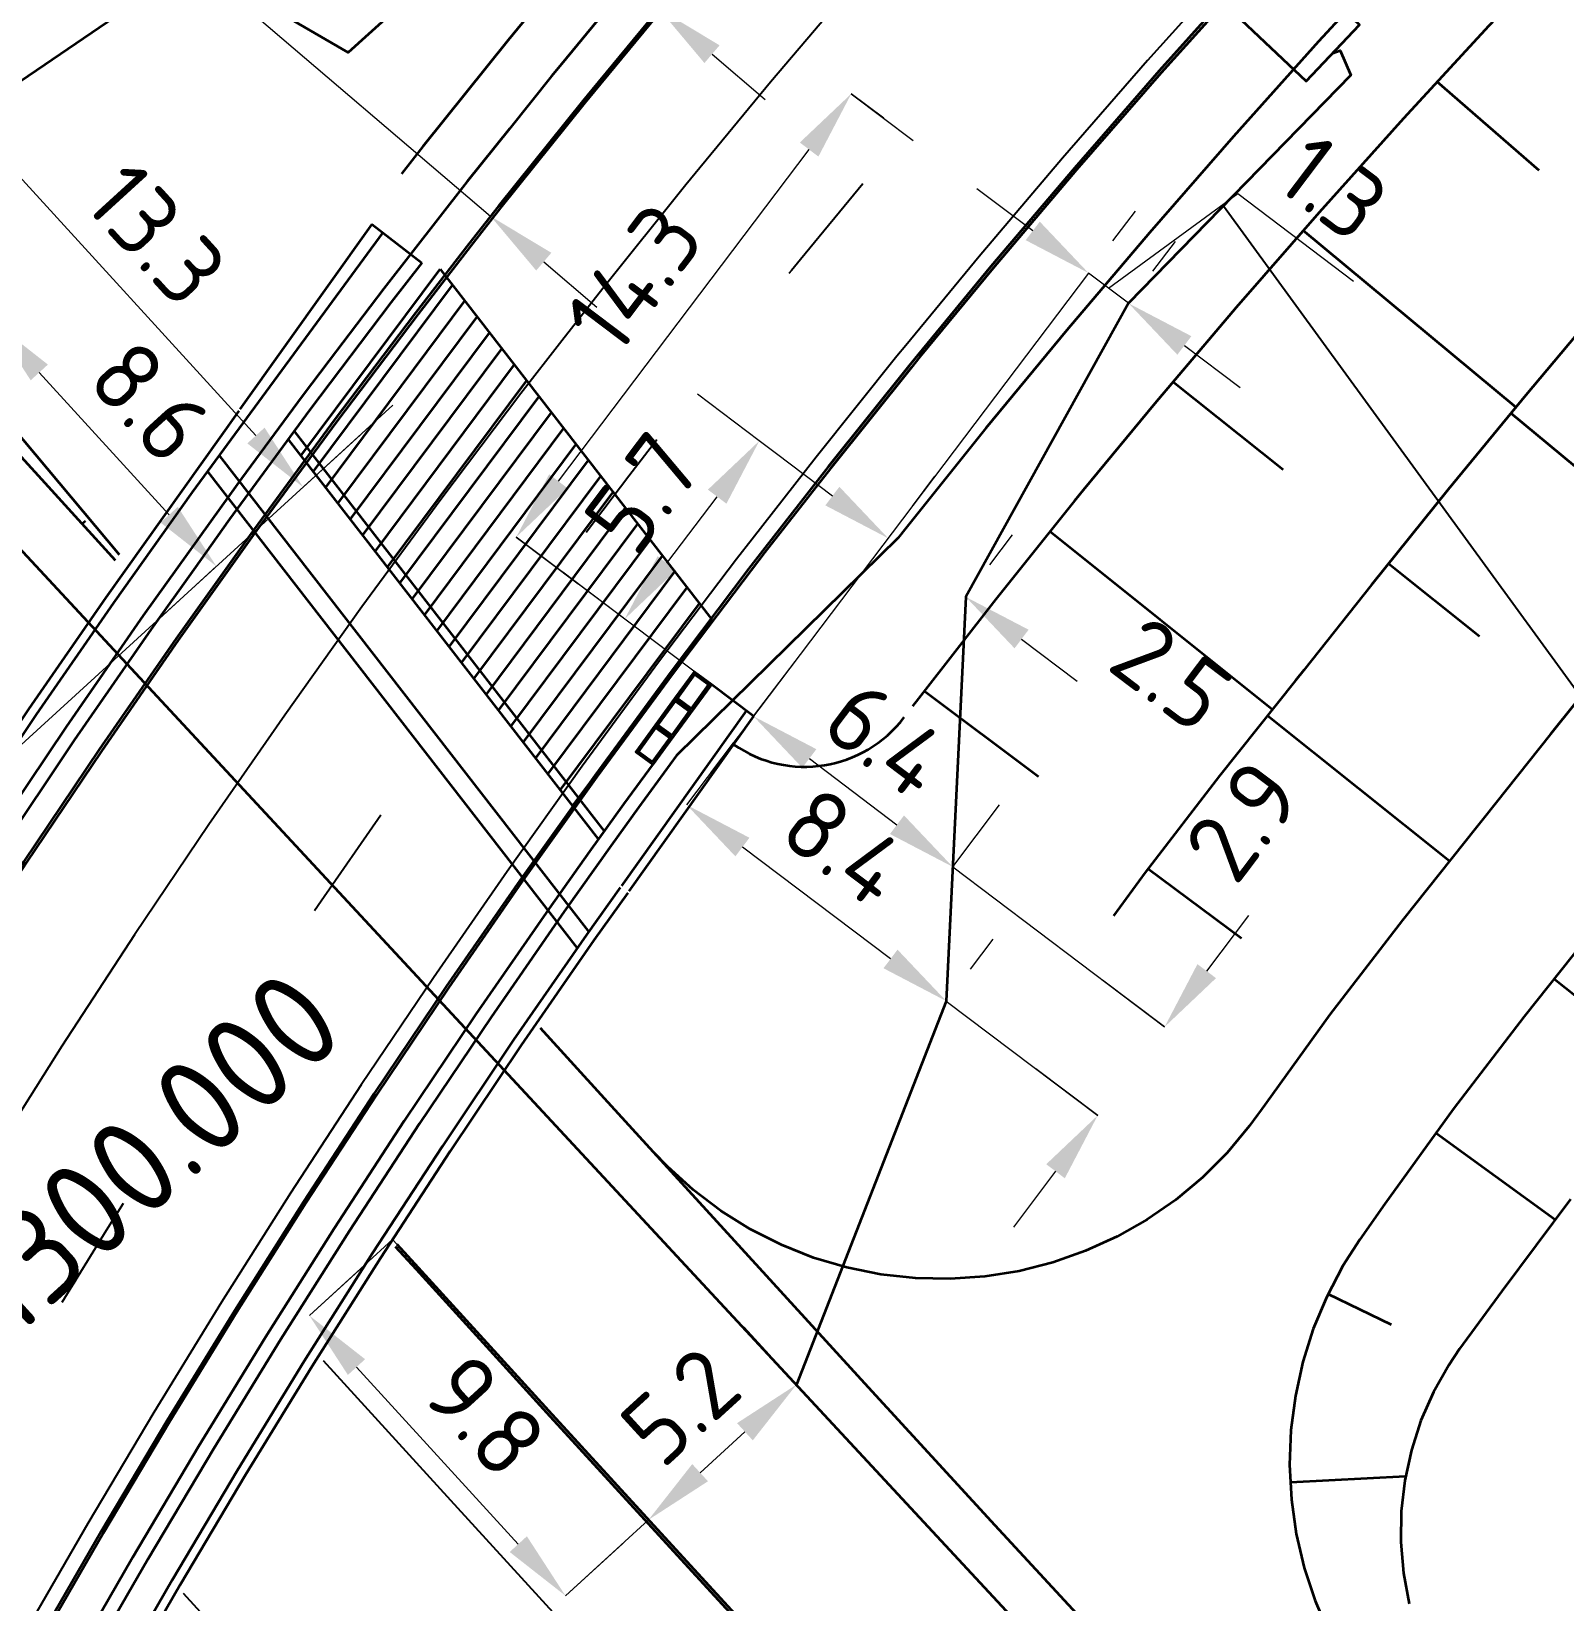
# Model space of a CAD drawing. Header units: metres. Extents: x 134219 to 139178, y 438661 to 444352.
# Drawn here: x 135279.14 to 135318.62, y 443385.47 to 443425.9 of the extents above; entities that cross this region are included whole.
import ezdxf

# ---------------------------------------------------------------- set-up
doc = ezdxf.new("R2010")
doc.units = ezdxf.units.M
doc.linetypes.add('13strp', pattern=[4, 1, -3])
doc.linetypes.add('39strp', pattern=[12, 3, -9])
doc.layers.get('DEFPOINTS').update_dxf_attribs({"color": 193})
for name, color, linetype, lineweight in [('N-WE-KL-ET_LS_OV_KABEL-G', 10, 'KL-LS-OV-N', 35), ('N-WE-KL-ET_LS_OV_KABEL-M', 7, 'Continuous', 18), ('N-WE-KL-ET_MANTELBUIS-G', 10, 'Continuous', 35), ('Utd-geleiderail-nw', 8, 'glm a2ee v014$0$f2m40080', 35), ('Utd-ondergr-nw', 8, '13strp', 35), ('X-XX-AL-AANPIJLING-S', 7, 'Continuous', 25)]:
    doc.layers.add(name, color=color, linetype=linetype, lineweight=lineweight)
doc.layers.add('Utd-weg-nw', color=8, linetype='Continuous')
doc.styles.add('alm a2ee v011$0$rtw_iso', font='NLCS-ISO.ttf')
doc.styles.add('NLCS_18', font='NLCS-ISO.ttf', dxfattribs={"height": 1.8})
doc.linetypes.add('glm a2ee v014$0$f2m40080', pattern='A,2,-1,[160,RTW.shx,S=0.5,R=0,X=0,Y=0],-1', length=4)
doc.linetypes.add('KL-LS-OV-N', pattern='A,4,-1,[103,NLCS.SHX,S=0.75,R=0,X=0,Y=0],-1,4,-1.5,["0V",Standard,S=1,R=0,X=0,Y=-0.5],-3', length=14.5)
doc.dimstyles.new('NLCS_t18_pijl_Dimension_l3_h1', dxfattribs={"dimtxt": 1.8, "dimasz": 1.8, "dimexe": 2, "dimexo": 2, "dimgap": 0.7, "dimtad": 1, "dimdec": 1, "dimzin": 0, "dimdsep": 46, "dimtxsty": 'NLCS_18', "dimcen": 2.5, "dimdle": 2, "dimclrd": 256, "dimclre": 256, "dimclrt": 256, "dimadec": 1, "dimazin": 0, "dimtfac": 1, "dimtdec": 1, "dimtofl": 0, "dimtmove": 1, "dimatfit": 0, "dimfxl": 0, "dimtolj": 1, "dimtzin": 0, "dimlwd": 18, "dimlwe": 18, "dimarcsym": 0})

# ---------------------------------------------------------------- blocks, each defined once
blk = doc.blocks.new('*D544')
at = {"layer": 'DEFPOINTS', "color": 0, "transparency": 16777216}
for p in [(135297.735, 443408.267), (135302.864, 443404.391), (135302.864, 443404.391)]:
    blk.add_point(p, dxfattribs=at)
at = {"layer": 'N-WE-KL-ET_LS_OV_KABEL-M', "lineweight": 18, "transparency": 16777216}
for p, q in [((135297.735, 443408.267), (135298.941, 443409.862)), ((135302.864, 443404.391), (135304.07, 443405.987))]:
    blk.add_line(p, q, dxfattribs=at)
at = {"layer": 'N-WE-KL-ET_LS_OV_KABEL-M', "linetype": 'Continuous', "lineweight": 18, "transparency": 16777216}
blk.add_line((135299.171, 443407.182), (135301.428, 443405.476), dxfattribs=at)
at = {"layer": 'N-WE-KL-ET_LS_OV_KABEL-M', "transparency": 16777216}
for points in [[(135299.352, 443407.421), (135298.99, 443406.942), (135297.735, 443408.267)], [(135301.609, 443405.715), (135301.247, 443405.237), (135302.864, 443404.391)]]:
    blk.add_solid(points, dxfattribs=at)
at = {"layer": 'N-WE-KL-ET_LS_OV_KABEL-M', "transparency": 16777216, "insert": (135301.158, 443407.686), "char_height": 1.8, "attachment_point": 5, "rotation": 322.9249, "style": 'NLCS_18'}
blk.add_mtext('\\A1;6.4', dxfattribs=at)
blk = doc.blocks.new('*D545')
at = {"layer": 'DEFPOINTS', "color": 0, "transparency": 16777216}
for p in [(135308.319, 443400.269), (135306.596, 443397.989), (135306.596, 443397.989)]:
    blk.add_point(p, dxfattribs=at)
at = {"layer": 'N-WE-KL-ET_LS_OV_KABEL-M', "linetype": 'Continuous', "lineweight": 18, "transparency": 16777216}
for p, q in [((135309.404, 443401.705), (135310.489, 443403.142)), ((135305.51, 443396.552), (135304.425, 443395.116))]:
    blk.add_line(p, q, dxfattribs=at)
at = {"layer": 'N-WE-KL-ET_LS_OV_KABEL-M', "lineweight": 18, "transparency": 16777216}
for p, q in [((135308.319, 443400.269), (135306.723, 443401.475)), ((135306.596, 443397.989), (135305, 443399.194))]:
    blk.add_line(p, q, dxfattribs=at)
at = {"layer": 'N-WE-KL-ET_LS_OV_KABEL-M', "transparency": 16777216}
for points in [[(135309.165, 443401.886), (135309.643, 443401.525), (135308.319, 443400.269)], [(135305.271, 443396.733), (135305.75, 443396.372), (135306.596, 443397.989)]]:
    blk.add_solid(points, dxfattribs=at)
at = {"layer": 'N-WE-KL-ET_LS_OV_KABEL-M', "transparency": 16777216, "insert": (135310.326, 443405.58), "char_height": 1.8, "attachment_point": 5, "rotation": 52.9249, "style": 'NLCS_18'}
blk.add_mtext('\\A1;2.9', dxfattribs=at)
blk = doc.blocks.new('*D546')
at = {"layer": 'DEFPOINTS', "color": 0, "transparency": 16777216}
for p in [(135296.012, 443405.986, 8.039), (135296.012, 443405.986), (135302.698, 443400.934, 8.039)]:
    blk.add_point(p, dxfattribs=at)
at = {"layer": 'N-WE-KL-ET_LS_OV_KABEL-M', "lineweight": 18, "transparency": 16777216}
for p, q in [((135296.635, 443406.811), (135297.217, 443407.582)), ((135303.321, 443401.759), (135303.903, 443402.529))]:
    blk.add_line(p, q, dxfattribs=at)
at = {"layer": 'N-WE-KL-ET_LS_OV_KABEL-M', "linetype": 'Continuous', "lineweight": 18, "transparency": 16777216}
blk.add_line((135301.262, 443402.019), (135297.448, 443404.901), dxfattribs=at)
at = {"layer": 'N-WE-KL-ET_LS_OV_KABEL-M', "transparency": 16777216}
for points in [[(135297.629, 443405.14), (135297.267, 443404.661), (135296.012, 443405.986)], [(135301.442, 443402.258), (135301.081, 443401.78), (135302.698, 443400.934)]]:
    blk.add_solid(points, dxfattribs=at)
at = {"layer": 'N-WE-KL-ET_LS_OV_KABEL-M', "transparency": 16777216, "insert": (135300.083, 443404.915), "char_height": 1.8, "attachment_point": 5, "rotation": 322.9249, "style": 'NLCS_18'}
blk.add_mtext('\\A1;8.4', dxfattribs=at)
blk = doc.blocks.new('*D547')
at = {"layer": 'DEFPOINTS', "color": 0, "transparency": 16777216}
for p in [(135301.2, 443412.853, 8.039), (135301.2, 443412.853), (135303.2, 443411.342, 8.039)]:
    blk.add_point(p, dxfattribs=at)
at = {"layer": 'N-WE-KL-ET_LS_OV_KABEL-M', "linetype": 'Continuous', "lineweight": 18, "transparency": 16777216}
for p, q in [((135299.764, 443413.938), (135298.328, 443415.023)), ((135304.636, 443410.257), (135306.072, 443409.172))]:
    blk.add_line(p, q, dxfattribs=at)
at = {"layer": 'N-WE-KL-ET_LS_OV_KABEL-M', "lineweight": 18, "transparency": 16777216}
for p, q in [((135301.824, 443413.678), (135302.406, 443414.449)), ((135303.823, 443412.168), (135304.405, 443412.938))]:
    blk.add_line(p, q, dxfattribs=at)
at = {"layer": 'N-WE-KL-ET_LS_OV_KABEL-M', "transparency": 16777216}
for points in [[(135299.945, 443414.178), (135299.583, 443413.699), (135301.2, 443412.853)], [(135304.817, 443410.497), (135304.455, 443410.018), (135303.2, 443411.342)]]:
    blk.add_solid(points, dxfattribs=at)
at = {"layer": 'N-WE-KL-ET_LS_OV_KABEL-M', "transparency": 16777216, "insert": (135308.489, 443409.351), "char_height": 1.8, "attachment_point": 5, "rotation": 322.9249, "style": 'NLCS_18'}
blk.add_mtext('\\A1;2.5', dxfattribs=at)
blk = doc.blocks.new('*D548')
at = {"layer": 'DEFPOINTS', "color": 0, "transparency": 16777216}
for p in [(135297.883, 443415.36), (135297.883, 443415.36), (135294.418, 443410.773)]:
    blk.add_point(p, dxfattribs=at)
at = {"layer": 'N-WE-KL-ET_LS_OV_KABEL-M', "lineweight": 18, "transparency": 16777216}
for p, q in [((135297.883, 443415.36), (135296.288, 443416.565)), ((135294.418, 443410.773), (135292.822, 443411.979))]:
    blk.add_line(p, q, dxfattribs=at)
at = {"layer": 'N-WE-KL-ET_LS_OV_KABEL-M', "linetype": 'Continuous', "lineweight": 18, "transparency": 16777216}
blk.add_line((135295.503, 443412.209), (135296.798, 443413.923), dxfattribs=at)
at = {"layer": 'N-WE-KL-ET_LS_OV_KABEL-M', "transparency": 16777216}
for points in [[(135296.559, 443414.104), (135297.037, 443413.743), (135297.883, 443415.36)], [(135295.264, 443412.39), (135295.742, 443412.028), (135294.418, 443410.773)]]:
    blk.add_solid(points, dxfattribs=at)
at = {"layer": 'N-WE-KL-ET_LS_OV_KABEL-M', "transparency": 16777216, "insert": (135294.873, 443414.03), "char_height": 1.8, "attachment_point": 5, "rotation": 52.9249, "style": 'NLCS_18'}
blk.add_mtext('\\A1;5.7', dxfattribs=at)
blk = doc.blocks.new('*D549')
at = {"layer": 'DEFPOINTS', "color": 0, "transparency": 16777216}
for p in [(135300.251, 443424.298), (135300.251, 443424.298), (135291.625, 443412.883)]:
    blk.add_point(p, dxfattribs=at)
at = {"layer": 'N-WE-KL-ET_LS_OV_KABEL-M', "lineweight": 18, "transparency": 16777216}
for p, q in [((135300.251, 443424.298), (135301.847, 443423.093)), ((135291.625, 443412.883), (135293.221, 443411.677))]:
    blk.add_line(p, q, dxfattribs=at)
at = {"layer": 'N-WE-KL-ET_LS_OV_KABEL-M', "linetype": 'Continuous', "lineweight": 18, "transparency": 16777216}
blk.add_line((135292.711, 443414.319), (135299.166, 443422.862), dxfattribs=at)
at = {"layer": 'N-WE-KL-ET_LS_OV_KABEL-M', "transparency": 16777216}
for points in [[(135298.926, 443423.043), (135299.405, 443422.681), (135300.251, 443424.298)], [(135292.471, 443414.5), (135292.95, 443414.138), (135291.625, 443412.883)]]:
    blk.add_solid(points, dxfattribs=at)
at = {"layer": 'N-WE-KL-ET_LS_OV_KABEL-M', "transparency": 16777216, "insert": (135294.662, 443419.555), "char_height": 1.8, "attachment_point": 5, "rotation": 52.9249, "style": 'NLCS_18'}
blk.add_mtext('\\A1;14.3', dxfattribs=at)
blk = doc.blocks.new('*D550')
at = {"layer": 'DEFPOINTS', "color": 0, "transparency": 16777216}
for p in [(135306.36, 443419.682, 8.039), (135306.36, 443419.682), (135307.392, 443418.902, 8.039)]:
    blk.add_point(p, dxfattribs=at)
at = {"layer": 'N-WE-KL-ET_LS_OV_KABEL-M', "linetype": 'Continuous', "lineweight": 18, "transparency": 16777216}
for p, q in [((135304.924, 443420.767), (135303.488, 443421.852)), ((135306.876, 443419.292), (135310.203, 443421.729)), ((135310.203, 443421.729), (135313.187, 443419.474)), ((135307.392, 443418.902), (135306.36, 443419.682)), ((135308.828, 443417.817), (135310.265, 443416.732))]:
    blk.add_line(p, q, dxfattribs=at)
at = {"layer": 'N-WE-KL-ET_LS_OV_KABEL-M', "lineweight": 18, "transparency": 16777216}
for p, q in [((135306.984, 443420.507), (135307.566, 443421.278)), ((135308.016, 443419.727), (135308.598, 443420.498))]:
    blk.add_line(p, q, dxfattribs=at)
at = {"layer": 'N-WE-KL-ET_LS_OV_KABEL-M', "transparency": 16777216}
for points in [[(135305.105, 443421.006), (135304.743, 443420.528), (135306.36, 443419.682)], [(135309.009, 443418.056), (135308.648, 443417.578), (135307.392, 443418.902)]]:
    blk.add_solid(points, dxfattribs=at)
at = {"layer": 'N-WE-KL-ET_LS_OV_KABEL-M', "transparency": 16777216, "insert": (135312.66, 443421.878), "char_height": 1.8, "attachment_point": 5, "rotation": 322.9249, "style": 'NLCS_18'}
blk.add_mtext('\\A1;1.3', dxfattribs=at)
blk = doc.blocks.new('*D561')
at = {"layer": 'DEFPOINTS', "color": 0, "transparency": 16777216}
for p in [(135298.841, 443391.059, 8.152), (135295.029, 443387.576, 8.152), (135295.029, 443387.576)]:
    blk.add_point(p, dxfattribs=at)
at = {"layer": 'N-WE-KL-ET_LS_OV_KABEL-M', "lineweight": 18, "transparency": 16777216}
for p, q in [((135298.135, 443391.832), (135297.492, 443392.535)), ((135294.323, 443388.349), (135293.68, 443389.052))]:
    blk.add_line(p, q, dxfattribs=at)
at = {"layer": 'N-WE-KL-ET_LS_OV_KABEL-M', "linetype": 'Continuous', "lineweight": 18, "transparency": 16777216}
blk.add_line((135297.512, 443389.845), (135296.358, 443388.79), dxfattribs=at)
at = {"layer": 'N-WE-KL-ET_LS_OV_KABEL-M', "transparency": 16777216}
for points in [[(135297.31, 443390.066), (135297.715, 443389.623), (135298.841, 443391.059)], [(135296.156, 443389.012), (135296.561, 443388.569), (135295.029, 443387.576)]]:
    blk.add_solid(points, dxfattribs=at)
at = {"layer": 'N-WE-KL-ET_LS_OV_KABEL-M', "transparency": 16777216, "insert": (135295.856, 443390.498), "char_height": 1.8, "attachment_point": 5, "rotation": 42.421, "style": 'NLCS_18'}
blk.add_mtext('\\A1;5.2', dxfattribs=at)
blk = doc.blocks.new('*D562')
at = {"layer": 'DEFPOINTS', "color": 0, "transparency": 16777216}
for p in [(135286.296, 443392.838), (135292.891, 443385.622), (135292.891, 443385.622)]:
    blk.add_point(p, dxfattribs=at)
at = {"layer": 'N-WE-KL-ET_LS_OV_KABEL-M', "lineweight": 18, "transparency": 16777216}
for p, q in [((135286.296, 443392.838), (135287.773, 443394.187)), ((135292.891, 443385.622), (135294.367, 443386.971))]:
    blk.add_line(p, q, dxfattribs=at)
at = {"layer": 'N-WE-KL-ET_LS_OV_KABEL-M', "linetype": 'Continuous', "lineweight": 18, "transparency": 16777216}
blk.add_line((135287.511, 443391.509), (135291.677, 443386.95), dxfattribs=at)
at = {"layer": 'N-WE-KL-ET_LS_OV_KABEL-M', "transparency": 16777216}
for points in [[(135287.732, 443391.712), (135287.289, 443391.307), (135286.296, 443392.838)], [(135291.898, 443387.153), (135291.455, 443386.748), (135292.891, 443385.622)]]:
    blk.add_solid(points, dxfattribs=at)
at = {"layer": 'N-WE-KL-ET_LS_OV_KABEL-M', "transparency": 16777216, "insert": (135290.827, 443390.252), "char_height": 1.8, "attachment_point": 5, "rotation": 312.421, "style": 'NLCS_18'}
blk.add_mtext('\\A1;9.8', dxfattribs=at)
blk = doc.blocks.new('*D213')
at = {"layer": 'DEFPOINTS', "color": 0, "transparency": 16777216}
for p in [(135291.824, 443429.453, 8.104), (135295.296, 443426.487, 8.104), (135295.296, 443426.487)]:
    blk.add_point(p, dxfattribs=at)
at = {"layer": 'N-WE-KL-ET_LS_OV_KABEL-M', "linetype": 'Continuous', "lineweight": 18, "transparency": 16777216}
for p, q in [((135290.456, 443430.622), (135289.087, 443431.791)), ((135296.665, 443425.318), (135298.034, 443424.149))]:
    blk.add_line(p, q, dxfattribs=at)
at = {"layer": 'N-WE-KL-ET_LS_OV_KABEL-M', "lineweight": 18, "transparency": 16777216}
for p, q in [((135292.501, 443430.245), (135293.123, 443430.974)), ((135295.973, 443427.279), (135296.595, 443428.008))]:
    blk.add_line(p, q, dxfattribs=at)
at = {"layer": 'N-WE-KL-ET_LS_OV_KABEL-M', "transparency": 16777216}
for points in [[(135290.651, 443430.85), (135290.261, 443430.394), (135291.824, 443429.453)], [(135296.86, 443425.546), (135296.47, 443425.09), (135295.296, 443426.487)]]:
    blk.add_solid(points, dxfattribs=at)
at = {"layer": 'N-WE-KL-ET_LS_OV_KABEL-M', "transparency": 16777216, "insert": (135288.686, 443434.238), "char_height": 1.8, "attachment_point": 5, "rotation": 319.4954, "style": 'NLCS_18'}
blk.add_mtext('\\A1;4.6', dxfattribs=at)
blk = doc.blocks.new('*D214')
at = {"layer": 'DEFPOINTS', "color": 0, "transparency": 16777216}
for p in [(135283.329, 443427.666, 8.104), (135290.964, 443421.144, 8.104), (135290.964, 443421.144)]:
    blk.add_point(p, dxfattribs=at)
at = {"layer": 'N-WE-KL-ET_LS_OV_KABEL-M', "linetype": 'Continuous', "lineweight": 18, "transparency": 16777216}
for p, q in [((135276.71, 443433.32), (135283.329, 443427.666)), ((135281.96, 443428.835), (135280.591, 443430.004)), ((135283.329, 443427.666), (135290.964, 443421.144)), ((135292.333, 443419.974), (135293.702, 443418.805))]:
    blk.add_line(p, q, dxfattribs=at)
at = {"layer": 'N-WE-KL-ET_LS_OV_KABEL-M', "lineweight": 18, "transparency": 16777216}
for p, q in [((135284.005, 443428.458), (135284.628, 443429.187)), ((135291.641, 443421.936), (135292.263, 443422.664))]:
    blk.add_line(p, q, dxfattribs=at)
at = {"layer": 'N-WE-KL-ET_LS_OV_KABEL-M', "transparency": 16777216}
for points in [[(135282.155, 443429.063), (135281.765, 443428.607), (135283.329, 443427.666)], [(135292.528, 443420.203), (135292.138, 443419.746), (135290.964, 443421.144)]]:
    blk.add_solid(points, dxfattribs=at)
at = {"layer": 'N-WE-KL-ET_LS_OV_KABEL-M', "transparency": 16777216, "insert": (135279.65, 443432.913), "char_height": 1.8, "attachment_point": 5, "rotation": 319.4954, "style": 'NLCS_18'}
blk.add_mtext('\\A1;10.0', dxfattribs=at)
blk = doc.blocks.new('*D218')
at = {"layer": 'DEFPOINTS', "color": 0, "transparency": 16777216}
for p in [(135277.157, 443423.999), (135277.157, 443423.999), (135286.135, 443414.169)]:
    blk.add_point(p, dxfattribs=at)
at = {"layer": 'N-WE-KL-ET_LS_OV_KABEL-M', "lineweight": 18, "transparency": 16777216}
for p, q in [((135277.157, 443423.999), (135275.68, 443422.65)), ((135286.135, 443414.169), (135287.612, 443415.517))]:
    blk.add_line(p, q, dxfattribs=at)
at = {"layer": 'N-WE-KL-ET_LS_OV_KABEL-M', "linetype": 'Continuous', "lineweight": 18, "transparency": 16777216}
blk.add_line((135284.921, 443415.498), (135278.371, 443422.67), dxfattribs=at)
at = {"layer": 'N-WE-KL-ET_LS_OV_KABEL-M', "transparency": 16777216}
for points in [[(135278.593, 443422.872), (135278.15, 443422.468), (135277.157, 443423.999)], [(135285.143, 443415.7), (135284.7, 443415.295), (135286.135, 443414.169)]]:
    blk.add_solid(points, dxfattribs=at)
at = {"layer": 'N-WE-KL-ET_LS_OV_KABEL-M', "transparency": 16777216, "insert": (135282.354, 443420.681), "char_height": 1.8, "attachment_point": 5, "rotation": 312.4047, "style": 'NLCS_18'}
blk.add_mtext('\\A1;13.3', dxfattribs=at)
blk = doc.blocks.new('*D220')
at = {"layer": 'DEFPOINTS', "color": 0, "transparency": 16777216}
for p in [(135278.129, 443418.452), (135278.129, 443418.452), (135283.903, 443412.13)]:
    blk.add_point(p, dxfattribs=at)
at = {"layer": 'N-WE-KL-ET_LS_OV_KABEL-M', "lineweight": 18, "transparency": 16777216}
for p, q in [((135278.129, 443418.452), (135276.652, 443417.103)), ((135283.903, 443412.13), (135282.426, 443410.781))]:
    blk.add_line(p, q, dxfattribs=at)
at = {"layer": 'N-WE-KL-ET_LS_OV_KABEL-M', "linetype": 'Continuous', "lineweight": 18, "transparency": 16777216}
blk.add_line((135282.689, 443413.459), (135279.343, 443417.123), dxfattribs=at)
at = {"layer": 'N-WE-KL-ET_LS_OV_KABEL-M', "transparency": 16777216}
for points in [[(135279.564, 443417.325), (135279.121, 443416.92), (135278.129, 443418.452)], [(135282.91, 443413.661), (135282.467, 443413.256), (135283.903, 443412.13)]]:
    blk.add_solid(points, dxfattribs=at)
at = {"layer": 'N-WE-KL-ET_LS_OV_KABEL-M', "transparency": 16777216, "insert": (135282.197, 443416.37), "char_height": 1.8, "attachment_point": 5, "rotation": 312.4047, "style": 'NLCS_18'}
blk.add_mtext('\\A1;8.6', dxfattribs=at)

msp = doc.modelspace()

# ---------------------------------------------------------------- linework, layer by layer
at = {"layer": 'N-WE-KL-ET_LS_OV_KABEL-G', "flags": 128}
msp.add_lwpolyline([(135137.716, 443561.064), (135145.778, 443551.185), (135171.106, 443525.502), (135184.337, 443511.159), (135208.161, 443486.076), (135226.755, 443465.817), (135245.69, 443445.653), (135260.539, 443429.783), (135270.331, 443419.034), (135273.401, 443419.458), (135275.562, 443416.107), (135315.614, 443372.982), (135324.303, 443365.552), (135329.776, 443361.208), (135339.952, 443350.762), (135352.874, 443337.283), (135358.679, 443331.247), (135366.623, 443323.695), (135376.424, 443314.545), (135387.865, 443304.349), (135402.01, 443292.438), (135415.459, 443281.65), (135429.709, 443270.851), (135443.327, 443261.303), (135463.956, 443246.918), (135473.517, 443239.231), (135479.738, 443235.112), (135525.989, 443204.277), (135528.772, 443203.137), (135530.48, 443206.523)], dxfattribs=at)
for points, elevation in [([(135300.632, 443436.922), (135294.589, 443430.76), (135291.824, 443429.453), (135287.298, 443425.359), (135283.329, 443427.666), (135275.201, 443422.135)], 8.322), ([(135312.654, 443425.347), (135312.841, 443425.409), (135313.119, 443424.776), (135307.392, 443418.902), (135303.2, 443411.342), (135302.698, 443400.934), (135298.841, 443391.059)], 8.152)]:
    msp.add_lwpolyline(points, dxfattribs=dict(at, elevation=elevation))
at = {"layer": 'N-WE-KL-ET_LS_OV_KABEL-M'}
for points in [[(135301.086, 443423.668), (135300.251, 443424.298)], [(135306.36, 443419.682), (135296.012, 443405.986)], [(135277.775, 443406.533), (135288.446, 443416.279)], [(135298.328, 443415.023), (135297.883, 443415.36)], [(135296.651, 443409.086), (135291.625, 443412.883)], [(135302.864, 443404.391), (135308.319, 443400.269)], [(135288.44, 443394.797), (135286.296, 443392.838)], [(135288.556, 443394.67), (135288.44, 443394.797)], [(135295.029, 443387.576), (135292.891, 443385.622)]]:
    msp.add_lwpolyline(points, dxfattribs=at)
at = {"layer": 'N-WE-KL-ET_LS_OV_KABEL-M', "elevation": 8.039}
msp.add_lwpolyline([(135302.698, 443400.934), (135306.596, 443397.989)], dxfattribs=at)
at = {"layer": 'N-WE-KL-ET_MANTELBUIS-G', "flags": 128}
msp.add_lwpolyline([(135299.919, 443435.997), (135311.967, 443424.62), (135313.341, 443426.074), (135301.293, 443437.451)], close=True, dxfattribs=at)
at = {"layer": 'Utd-geleiderail-nw', "linetype": 'Continuous', "flags": 128}
for points in [[(135318.904, 443452.564), (135316.335, 443450.207), (135313.799, 443447.814), (135311.297, 443445.386), (135308.828, 443442.923), (135306.394, 443440.427), (135303.995, 443437.897), (135301.631, 443435.334), (135299.303, 443432.738), (135297.011, 443430.11), (135294.757, 443427.452), (135294.646, 443427.317), (135292.785, 443425.063), (135292.53, 443424.749), (135291.447, 443423.398), (135290.358, 443422.039), (135288.216, 443419.288), (135286.807, 443417.426), (135286.114, 443416.51), (135284.553, 443414.394), (135284.04, 443413.688), (135282.021, 443410.86), (135280.035, 443407.994), (135278.089, 443405.101)], [(135319.069, 443432.799), (135316.774, 443430.446), (135314.513, 443428.061), (135312.284, 443425.645), (135310.09, 443423.198), (135307.93, 443420.721), (135305.803, 443418.213), (135303.715, 443415.685), (135301.654, 443413.113), (135301.462, 443412.867), (135295.754, 443407.254), (135294.775, 443405.922), (135294.069, 443404.942), (135292.86, 443403.239), (135290.977, 443400.522), (135289.134, 443397.782), (135287.328, 443395.016), (135285.562, 443392.226), (135283.834, 443389.411), (135282.145, 443386.572), (135280.496, 443383.711)]]:
    msp.add_lwpolyline(points, dxfattribs=at)
at = {"layer": 'Utd-ondergr-nw', "linetype": 'Continuous'}
for p, q in [((135287.906, 443420.94), (135289.189, 443419.943)), ((135286.079, 443414.974), (135289.667, 443419.783)), ((135289.667, 443419.783), (135296.662, 443410.763)), ((135286.397, 443414.564), (135289.985, 443419.373)), ((135286.715, 443414.154), (135290.303, 443418.963)), ((135287.033, 443413.744), (135290.621, 443418.553)), ((135287.351, 443413.334), (135290.939, 443418.143)), ((135287.669, 443412.924), (135291.257, 443417.733)), ((135287.987, 443412.514), (135291.575, 443417.323)), ((135288.305, 443412.104), (135291.893, 443416.913)), ((135288.623, 443411.694), (135292.211, 443416.503)), ((135288.941, 443411.284), (135292.529, 443416.093)), ((135285.75, 443415.399), (135293.738, 443405.098)), ((135285.903, 443415.609), (135293.89, 443405.311)), ((135289.259, 443410.874), (135292.847, 443415.683)), ((135283.977, 443414.987), (135293.488, 443402.723)), ((135289.577, 443410.464), (135293.165, 443415.273)), ((135283.671, 443414.571), (135293.191, 443402.296)), ((135289.895, 443410.054), (135293.483, 443414.863)), ((135290.213, 443409.644), (135293.8, 443414.453)), ((135290.531, 443409.234), (135294.118, 443414.043)), ((135290.849, 443408.824), (135294.436, 443413.633)), ((135291.167, 443408.414), (135294.754, 443413.223)), ((135291.485, 443408.004), (135295.072, 443412.813)), ((135291.803, 443407.594), (135295.39, 443412.403)), ((135292.12, 443407.184), (135295.708, 443411.993)), ((135292.438, 443406.774), (135296.026, 443411.583)), ((135292.756, 443406.364), (135296.344, 443411.173)), ((135293.074, 443405.954), (135296.662, 443410.763)), ((135297.735, 443408.267), (135296.648, 443409.088))]:
    msp.add_line(p, q, dxfattribs=at)
at = {"layer": 'Utd-ondergr-nw', "linetype": 'Continuous', "flags": 128}
for points in [[(135281.407, 443412.423), (135277.38, 443417.223), (135270.904, 443424.889), (135264.388, 443432.519), (135257.819, 443440.103), (135251.213, 443447.653), (135244.605, 443455.202), (135237.995, 443462.752), (135231.384, 443470.302), (135227.12, 443475.17), (135224.771, 443477.851), (135218.148, 443485.392)], [(135281.306, 443412.279), (135277.065, 443416.936), (135276.002, 443418.101), (135270.303, 443424.338), (135263.528, 443431.73), (135256.742, 443439.11), (135249.944, 443446.48), (135243.134, 443453.839), (135236.312, 443461.187), (135229.479, 443468.525), (135225.067, 443473.25), (135222.634, 443475.851), (135215.777, 443483.166)], [(135328.588, 443462.758), (135325.877, 443460.534), (135323.197, 443458.273), (135320.548, 443455.974), (135317.931, 443453.639), (135315.348, 443451.268), (135312.797, 443448.861), (135310.28, 443446.419), (135307.797, 443443.943), (135305.349, 443441.432), (135302.936, 443438.887), (135300.558, 443436.309), (135298.217, 443433.698), (135295.912, 443431.055), (135293.644, 443428.381), (135291.654, 443425.97), (135291.413, 443425.675), (135289.22, 443422.938), (135288.668, 443422.236)], [(135332.863, 443462.995), (135330.148, 443460.83), (135327.463, 443458.628), (135324.809, 443456.389), (135322.186, 443454.113), (135319.595, 443451.801), (135317.037, 443449.453), (135314.511, 443447.07), (135312.019, 443444.652), (135309.561, 443442.199), (135307.137, 443439.713), (135304.747, 443437.193), (135302.393, 443434.64), (135300.075, 443432.055), (135297.792, 443429.438), (135295.547, 443426.79), (135293.576, 443424.403), (135293.338, 443424.11), (135291.166, 443421.401), (135290.404, 443420.431)], [(135332.906, 443462.94), (135330.192, 443460.776), (135327.508, 443458.574), (135324.854, 443456.335), (135322.233, 443454.06), (135319.642, 443451.749), (135317.085, 443449.401), (135314.56, 443447.019), (135312.068, 443444.602), (135309.61, 443442.15), (135307.187, 443439.664), (135304.798, 443437.145), (135302.445, 443434.593), (135300.127, 443432.009), (135297.845, 443429.393), (135295.6, 443426.745), (135293.63, 443424.359), (135293.392, 443424.066), (135291.221, 443421.357), (135290.453, 443420.38)], [(135350.22, 443462.405), (135347.511, 443460.481), (135344.829, 443458.52), (135342.175, 443456.522), (135339.549, 443454.488), (135336.951, 443452.417), (135334.383, 443450.31), (135331.844, 443448.167), (135329.334, 443445.99), (135326.856, 443443.778), (135324.408, 443441.532), (135321.992, 443439.252), (135319.607, 443436.938), (135317.255, 443434.592), (135314.936, 443432.213), (135312.65, 443429.803), (135310.398, 443427.361), (135308.18, 443424.887), (135305.996, 443422.384), (135303.847, 443419.85), (135301.962, 443417.566), (135301.734, 443417.286), (135299.657, 443414.694), (135297.976, 443412.541)], [(135350.26, 443462.348), (135347.552, 443460.425), (135344.871, 443458.464), (135342.218, 443456.467), (135339.592, 443454.433), (135336.995, 443452.362), (135334.427, 443450.256), (135331.889, 443448.114), (135329.381, 443445.937), (135326.903, 443443.726), (135324.456, 443441.48), (135322.04, 443439.201), (135319.656, 443436.888), (135317.305, 443434.543), (135314.986, 443432.165), (135312.701, 443429.755), (135310.45, 443427.313), (135308.232, 443424.841), (135306.049, 443422.338), (135303.901, 443419.805), (135302.017, 443417.522), (135301.789, 443417.242), (135299.712, 443414.65), (135298.025, 443412.49)], [(135318.901, 443428.401), (135316.667, 443426.046), (135314.467, 443423.66), (135312.3, 443421.244), (135310.166, 443418.797), (135308.067, 443416.322), (135306.225, 443414.091), (135306.002, 443413.817), (135303.973, 443411.284), (135301.979, 443408.723), (135301.827, 443408.526)], [(135317.968, 443422.321), (135315.337, 443424.604)], [(135288.189, 443420.726), (135283.283, 443414.041), (135281.253, 443411.193), (135279.262, 443408.317), (135277.311, 443405.413), (135275.401, 443402.482), (135273.532, 443399.525), (135271.704, 443396.543), (135269.918, 443393.535), (135268.173, 443390.503), (135266.471, 443387.447), (135264.811, 443384.367)], [(135287.906, 443420.94), (135284.509, 443416.174)], [(135317.362, 443416.229), (135311.891, 443420.775)], [(135290.404, 443420.431), (135289.033, 443418.661), (135286.938, 443415.892), (135284.881, 443413.094), (135282.864, 443410.267), (135280.885, 443407.413), (135278.947, 443404.532), (135277.049, 443401.624), (135275.192, 443398.691), (135273.375, 443395.731), (135271.6, 443392.747), (135269.866, 443389.738), (135268.175, 443386.705), (135266.525, 443383.65)], [(135290.453, 443420.38), (135289.088, 443418.618), (135286.994, 443415.85), (135284.938, 443413.053), (135282.921, 443410.227), (135280.943, 443407.374), (135279.006, 443404.494), (135277.108, 443401.587), (135275.251, 443398.653), (135273.435, 443395.695), (135271.66, 443392.711), (135269.927, 443389.703), (135268.236, 443386.672), (135266.587, 443383.617)], [(135289.189, 443419.943), (135288.402, 443418.932), (135286.303, 443416.154), (135284.243, 443413.347), (135283.318, 443412.049), (135282.222, 443410.512), (135280.241, 443407.649), (135278.299, 443404.759), (135276.398, 443401.842), (135274.538, 443398.899), (135272.718, 443395.93), (135270.941, 443392.937), (135269.204, 443389.919), (135268.251, 443388.208), (135267.51, 443386.877), (135265.858, 443383.812)], [(135319.65, 443418.946), (135317.617, 443416.54), (135315.618, 443414.109), (135313.651, 443411.653), (135311.907, 443409.459), (135311.692, 443409.193), (135309.733, 443406.734), (135307.815, 443404.243), (135307.003, 443403.132)], [(135311.373, 443414.613), (135308.537, 443416.876)], [(135284.479, 443416.132), (135281.056, 443411.331), (135279.063, 443408.452), (135277.111, 443405.545), (135275.199, 443402.612), (135273.328, 443399.652), (135271.498, 443396.667), (135269.71, 443393.656), (135267.964, 443390.621), (135266.26, 443387.562), (135264.599, 443384.48)], [(135321.849, 443412.246), (135317.234, 443416.074)], [(135280.534, 443413.296), (135280.448, 443413.224)], [(135311.092, 443408.439), (135305.367, 443413.025)], [(135297.976, 443412.541), (135297.616, 443412.072), (135295.611, 443409.423), (135293.644, 443406.746), (135291.713, 443404.042), (135289.821, 443401.312), (135287.967, 443398.555), (135286.151, 443395.773), (135284.374, 443392.966), (135282.636, 443390.135), (135280.937, 443387.28), (135279.279, 443384.401)], [(135298.025, 443412.49), (135297.671, 443412.03), (135295.667, 443409.381), (135293.7, 443406.705), (135291.771, 443404.002), (135289.879, 443401.272), (135288.025, 443398.517), (135286.21, 443395.735), (135284.433, 443392.929), (135282.696, 443390.099), (135280.998, 443387.244), (135279.339, 443384.367)], [(135316.427, 443410.322), (135314.083, 443412.192)], [(135320.167, 443410.197), (135318.254, 443407.804), (135316.557, 443405.667), (135316.348, 443405.409), (135314.442, 443403.015), (135312.574, 443400.59), (135310.788, 443398.105), (135310.714, 443398.001), (135310.501, 443397.711), (135309.928, 443397.025), (135309.295, 443396.393), (135308.609, 443395.82), (135307.874, 443395.311), (135307.096, 443394.869), (135306.282, 443394.499), (135305.439, 443394.203), (135304.572, 443393.983), (135303.689, 443393.842), (135302.797, 443393.78), (135301.903, 443393.798), (135301.014, 443393.896), (135300.138, 443394.073), (135299.281, 443394.327), (135298.45, 443394.657), (135297.651, 443395.06), (135296.892, 443395.532), (135296.178, 443396.071), (135295.516, 443396.671), (135295.16, 443397.042)], [(135296.648, 443409.088), (135294.388, 443406.009), (135293.513, 443404.782), (135292.468, 443403.315), (135290.585, 443400.596), (135288.741, 443397.85), (135286.935, 443395.078), (135285.167, 443392.283), (135283.439, 443389.462), (135281.749, 443386.618), (135280.1, 443383.751)], [(135305.069, 443406.706), (135302.125, 443408.911)], [(135297.543, 443408.411), (135294.33, 443403.904)], [(135297.735, 443408.267), (135294.526, 443403.765)], [(135315.653, 443404.536), (135310.967, 443408.282)], [(135310.296, 443402.549), (135307.89, 443404.341)], [(135294.3, 443403.862), (135293.429, 443402.64), (135291.556, 443399.934), (135289.721, 443397.201), (135287.923, 443394.444), (135286.165, 443391.662), (135284.445, 443388.855), (135282.764, 443386.025), (135281.122, 443383.172)], [(135294.496, 443403.722), (135293.626, 443402.502), (135291.754, 443399.798), (135289.921, 443397.069), (135288.125, 443394.314), (135286.368, 443391.535), (135284.65, 443388.731), (135282.971, 443385.904), (135281.331, 443383.054)], [(135319.452, 443402.886), (135317.58, 443400.535), (135315.747, 443398.154), (135313.994, 443395.713), (135313.348, 443394.795), (135312.911, 443394.113), (135312.494, 443393.322), (135312.149, 443392.497), (135311.879, 443391.645), (135311.687, 443390.771), (135311.573, 443389.885), (135311.539, 443388.991), (135311.585, 443388.098), (135311.711, 443387.213), (135311.915, 443386.342), (135312.196, 443385.494), (135312.552, 443384.673)], [(135319.849, 443400.309), (135318.349, 443401.5)], [(135307.317, 443383.794), (135303.958, 443387.431), (135300.603, 443391.084), (135297.25, 443394.75), (135295.16, 443397.042), (135293.897, 443398.428), (135292.25, 443400.24)], [(135318.374, 443395.299), (135315.303, 443397.536)], [(135318.772, 443395.832), (135317.005, 443393.468), (135315.917, 443391.981), (135315.634, 443391.562), (135315.241, 443390.866), (135314.92, 443390.134), (135314.673, 443389.373), (135314.503, 443388.592), (135314.412, 443387.797), (135314.401, 443386.997), (135314.47, 443386.201), (135314.618, 443385.415)], [(135299.139, 443382.994), (135295.773, 443386.659), (135292.412, 443390.334), (135289.053, 443394.019), (135288.517, 443394.609)], [(135299.191, 443383.042), (135295.825, 443386.706), (135292.464, 443390.381), (135289.105, 443394.066), (135288.556, 443394.67)], [(135314.165, 443392.599), (135312.527, 443393.386)], [(135314.525, 443388.691), (135311.563, 443388.536)]]:
    msp.add_lwpolyline(points, dxfattribs=at)
at = {"layer": 'Utd-ondergr-nw', "linetype": 'Continuous'}
for points in [[(135296.147, 443408.401), (135296.648, 443409.088), (135296.203, 443409.412), (135295.703, 443408.725)], [(135296.136, 443408.471), (135296.578, 443409.077), (135296.214, 443409.342), (135295.773, 443408.736)], [(135295.647, 443407.714), (135296.147, 443408.401), (135295.703, 443408.725), (135295.202, 443408.038)], [(135295.636, 443407.784), (135296.077, 443408.39), (135295.714, 443408.655), (135295.272, 443408.049)], [(135295.146, 443407.027), (135295.647, 443407.714), (135295.202, 443408.038), (135294.702, 443407.351)], [(135295.135, 443407.097), (135295.577, 443407.703), (135295.213, 443407.968), (135294.772, 443407.362)]]:
    msp.add_lwpolyline(points, close=True, dxfattribs=at)
msp.add_arc((135299.054, 443410.18), 3.211, 235.1663, 322.8851, dxfattribs=at)
at = {"layer": 'Utd-weg-nw', "linetype": '39strp', "flags": 128}
for points in [[(135728.094, 443738.861), (135725.394, 443734.691), (135722.652, 443730.549), (135721.509, 443728.848), (135719.869, 443726.434), (135717.045, 443722.348), (135714.18, 443718.289), (135711.275, 443714.26), (135708.33, 443710.26), (135705.345, 443706.29), (135702.32, 443702.349), (135699.256, 443698.439), (135696.153, 443694.56), (135693.011, 443690.712), (135689.831, 443686.896), (135686.614, 443683.112), (135683.358, 443679.36), (135680.065, 443675.641), (135676.735, 443671.954), (135673.368, 443668.302), (135669.965, 443664.683), (135666.526, 443661.099), (135663.052, 443657.549), (135659.541, 443654.034), (135655.996, 443650.554), (135652.417, 443647.11), (135648.803, 443643.702), (135645.155, 443640.33), (135641.474, 443636.995), (135640.413, 443636.046), (135637.759, 443633.696), (135634.012, 443630.435), (135630.232, 443627.212), (135626.421, 443624.027), (135622.577, 443620.88), (135617.827, 443617.078), (135614.796, 443614.701), (135610.859, 443611.665), (135606.895, 443608.659), (135602.648, 443605.489), (135598.897, 443602.727), (135594.87, 443599.799), (135590.824, 443596.896), (135586.76, 443594.018), (135582.678, 443591.165), (135578.579, 443588.338), (135574.462, 443585.537), (135570.327, 443582.762), (135566.176, 443580.012), (135562.007, 443577.289), (135557.821, 443574.591), (135553.618, 443571.92), (135549.399, 443569.275), (135545.163, 443566.657), (135540.911, 443564.065), (135540.228, 443563.652), (135536.643, 443561.5), (135532.359, 443558.961), (135528.06, 443556.449), (135523.744, 443553.964), (135519.413, 443551.507), (135515.067, 443549.076), (135510.706, 443546.672), (135506.33, 443544.296), (135501.939, 443541.947), (135497.533, 443539.626), (135493.301, 443537.429), (135488.679, 443535.066), (135484.23, 443532.825), (135479.768, 443530.608), (135475.293, 443528.415), (135470.806, 443526.243), (135466.309, 443524.091), (135461.802, 443521.958), (135457.285, 443519.842), (135452.76, 443517.742), (135448.227, 443515.656), (135443.686, 443513.583), (135439.14, 443511.521), (135434.588, 443509.469), (135430.031, 443507.426), (135425.469, 443505.39), (135420.904, 443503.359), (135416.337, 443501.331), (135412.078, 443499.444), (135407.817, 443497.558), (135407.196, 443497.28), (135402.628, 443495.235), (135398.058, 443493.173), (135393.492, 443491.084), (135388.936, 443488.956), (135384.394, 443486.778), (135379.875, 443484.538), (135376.877, 443483.005), (135375.039, 443482.044), (135373.893, 443481.436), (135370.927, 443479.829), (135370.053, 443479.346), (135367.397, 443477.861), (135364.759, 443476.342), (135362.141, 443474.791), (135359.259, 443473.032), (135356.402, 443471.233), (135353.57, 443469.394), (135350.764, 443467.517), (135347.984, 443465.6), (135345.231, 443463.645), (135342.506, 443461.652), (135339.808, 443459.622), (135337.139, 443457.554), (135334.499, 443455.449), (135331.889, 443453.308), (135329.308, 443451.131), (135326.758, 443448.918), (135324.239, 443446.67), (135321.751, 443444.387), (135319.295, 443442.07), (135316.872, 443439.719), (135314.482, 443437.334), (135312.125, 443434.917), (135309.802, 443432.467), (135307.513, 443429.985), (135305.258, 443427.471), (135303.039, 443424.926), (135300.855, 443422.351), (135298.94, 443420.031), (135298.708, 443419.746), (135296.597, 443417.111), (135295.247, 443415.387)], [(135295.247, 443415.387), (135294.522, 443414.447), (135292.485, 443411.755), (135290.485, 443409.034), (135288.524, 443406.286), (135286.6, 443403.511), (135284.716, 443400.71), (135282.87, 443397.882), (135281.064, 443395.03), (135279.298, 443392.152), (135277.572, 443389.25), (135275.886, 443386.325), (135274.241, 443383.376), (135272.637, 443380.405), (135271.075, 443377.412), (135269.554, 443374.397), (135268.076, 443371.362), (135266.639, 443368.306), (135265.246, 443365.231), (135263.895, 443362.137), (135262.587, 443359.024), (135261.323, 443355.893), (135260.102, 443352.745), (135258.925, 443349.581), (135257.792, 443346.4), (135256.714, 443343.236), (135256.703, 443343.204), (135255.659, 443339.993), (135254.66, 443336.768), (135253.705, 443333.53), (135252.795, 443330.278), (135251.931, 443327.014), (135251.112, 443323.739), (135250.339, 443320.452), (135249.612, 443317.155), (135248.93, 443313.848), (135248.294, 443310.532), (135247.705, 443307.208), (135247.161, 443303.875), (135246.854, 443301.845), (135246.664, 443300.536), (135246.214, 443297.19), (135245.913, 443294.732)], [(135483.752, 443219.701), (135480.706, 443221.78), (135476.572, 443224.596), (135472.955, 443227.058), (135468.305, 443230.223), (135460.051, 443235.855), (135451.82, 443241.51), (135443.626, 443247.204), (135439.545, 443250.072), (135435.479, 443252.956), (135431.68, 443255.676), (135431.271, 443255.97), (135427.896, 443258.414), (135427.392, 443258.78), (135423.374, 443261.725), (135419.373, 443264.693), (135415.39, 443267.683), (135411.423, 443270.697), (135407.473, 443273.733), (135403.541, 443276.791), (135399.627, 443279.872), (135395.73, 443282.975), (135391.851, 443286.1), (135387.99, 443289.248), (135384.147, 443292.417), (135380.322, 443295.608), (135376.515, 443298.822), (135372.727, 443302.056), (135368.957, 443305.313), (135365.207, 443308.591), (135365.075, 443308.706), (135361.474, 443311.89), (135357.761, 443315.211), (135354.067, 443318.552), (135350.392, 443321.915), (135346.736, 443325.299), (135343.1, 443328.704), (135339.483, 443332.129), (135335.886, 443335.575), (135332.308, 443339.041), (135328.75, 443342.528), (135325.213, 443346.035), (135321.695, 443349.562), (135318.198, 443353.11), (135317.626, 443353.694), (135314.721, 443356.677), (135314.056, 443357.363), (135310.933, 443360.609), (135307.825, 443363.871), (135304.402, 443367.495), (135300.993, 443371.135), (135297.596, 443374.789), (135294.211, 443378.456), (135290.834, 443382.132), (135287.464, 443385.817), (135284.838, 443388.697)]]:
    msp.add_lwpolyline(points, dxfattribs=at)
at = {"layer": 'Utd-weg-nw', "linetype": 'Continuous', "flags": 128}
for points in [[(135349.991, 443462.733), (135347.277, 443460.806), (135344.591, 443458.842), (135341.932, 443456.84), (135339.302, 443454.802), (135336.7, 443452.728), (135334.127, 443450.617), (135331.583, 443448.471), (135329.07, 443446.29), (135326.587, 443444.075), (135324.135, 443441.825), (135321.715, 443439.541), (135319.327, 443437.223), (135316.971, 443434.873), (135314.648, 443432.491), (135312.358, 443430.076), (135310.102, 443427.63), (135307.88, 443425.152), (135305.693, 443422.644), (135303.541, 443420.106), (135301.652, 443417.819), (135301.424, 443417.538), (135299.343, 443414.941), (135297.696, 443412.833)], [(135337.684, 443462.403), (135334.976, 443460.306), (135332.298, 443458.171), (135329.65, 443455.999), (135327.032, 443453.79), (135324.446, 443451.545), (135321.89, 443449.265), (135319.367, 443446.949), (135316.876, 443444.598), (135314.418, 443442.214), (135311.993, 443439.795), (135309.602, 443437.342), (135307.245, 443434.857), (135304.923, 443432.339), (135302.636, 443429.79), (135300.385, 443427.208), (135298.17, 443424.596), (135296.227, 443422.242), (135295.992, 443421.953), (135293.85, 443419.281), (135292.798, 443417.939)], [(135292.798, 443417.939), (135291.746, 443416.578), (135289.679, 443413.847), (135287.651, 443411.087), (135285.661, 443408.3), (135283.71, 443405.485), (135281.798, 443402.643), (135279.926, 443399.775), (135278.094, 443396.881), (135276.302, 443393.962), (135274.551, 443391.019), (135272.841, 443388.051), (135271.173, 443385.06)], [(135297.696, 443412.833), (135297.298, 443412.316), (135295.291, 443409.662), (135293.32, 443406.981), (135291.386, 443404.272), (135289.491, 443401.537), (135287.633, 443398.776), (135285.814, 443395.99), (135284.034, 443393.178), (135282.293, 443390.342), (135280.592, 443387.482), (135278.931, 443384.599)], [(135293.304, 443384.395), (135289.938, 443388.076), (135286.66, 443391.672)], [(135284.989, 443383.559), (135283.053, 443385.683)]]:
    msp.add_lwpolyline(points, dxfattribs=at)
at = {"layer": 'X-XX-AL-AANPIJLING-S'}
msp.add_lwpolyline([(135360.693, 443425.636), (135325.446, 443399.965), (135309.832, 443421.404)], dxfattribs=at)

# ---------------------------------------------------------------- texts
at = {"layer": 'Utd-ondergr-nw', "color": 7, "style": 'alm a2ee v011$0$rtw_iso'}
msp.add_text('1300.000', height=2.5, rotation=42.26, dxfattribs=at).set_placement((135278.651, 443392.156))

# ---------------------------------------------------------------- dimensions: what is measured, and where the dimension line sits
at = {"layer": 'N-WE-KL-ET_LS_OV_KABEL-M'}
for base, p1, p2, angle, picture, middle in [((135295.296, 443426.487, 8.322), (135291.824, 443429.453, 16.426), (135295.296, 443426.487, 16.426), 319.4954, '*D213', (135287.646, 443433.022, 8.322)), ((135290.964, 443421.144, 8.322), (135283.329, 443427.666, 16.426), (135290.964, 443421.144, 16.426), 319.4954, '*D214', (135278.611, 443431.696, 8.322)), ((135277.157, 443423.999), (135286.135, 443414.169), (135277.157, 443423.999), 132.4047, '*D218', (135281.173, 443419.602)), ((135297.883, 443415.36), (135294.418, 443410.773), (135297.883, 443415.36), 52.9249, '*D548', (135296.15, 443413.066)), ((135301.2, 443412.853), (135303.2, 443411.342, 8.039), (135301.2, 443412.853, 8.039), 142.9249, '*D547', (135307.524, 443408.075)), ((135302.864, 443404.391), (135297.735, 443408.267), (135302.864, 443404.391), 322.9249, '*D544', (135300.193, 443406.409)), ((135306.596, 443397.989), (135308.319, 443400.269), (135306.596, 443397.989), 232.9249, '*D545', (135311.603, 443404.615)), ((135296.012, 443405.986), (135302.698, 443400.934, 8.039), (135296.012, 443405.986, 8.039), 142.9249, '*D546', (135299.118, 443403.638)), ((135292.891, 443385.622), (135286.296, 443392.838), (135292.891, 443385.622), 312.421, '*D562', (135289.645, 443389.173))]:
    dim = msp.add_linear_dim(base=base, p1=p1, p2=p2, angle=angle, dimstyle='NLCS_t18_pijl_Dimension_l3_h1', dxfattribs=at)
    dim.commit()
    dim.dimension.update_dxf_attribs({"geometry": picture, "text_midpoint": middle, "dimtype": 161})
for p1, p2, picture, middle in [((135291.625, 443412.883), (135300.251, 443424.298), '*D549', (135294.662, 443419.555)), ((135307.392, 443418.902, 8.039), (135306.36, 443419.682, 8.039), '*D550', (135311.726, 443422.584)), ((135283.903, 443412.13), (135278.129, 443418.452), '*D220', (135282.197, 443416.37)), ((135298.841, 443391.059, 8.152), (135295.029, 443387.576, 8.152), '*D561', (135295.856, 443390.498))]:
    dim = msp.add_aligned_dim(p1=p1, p2=p2, distance=0, dimstyle='NLCS_t18_pijl_Dimension_l3_h1', dxfattribs=at)
    dim.commit()
    dim.dimension.update_dxf_attribs({"geometry": picture, "text_midpoint": middle})

doc.saveas('drawing.dxf')
